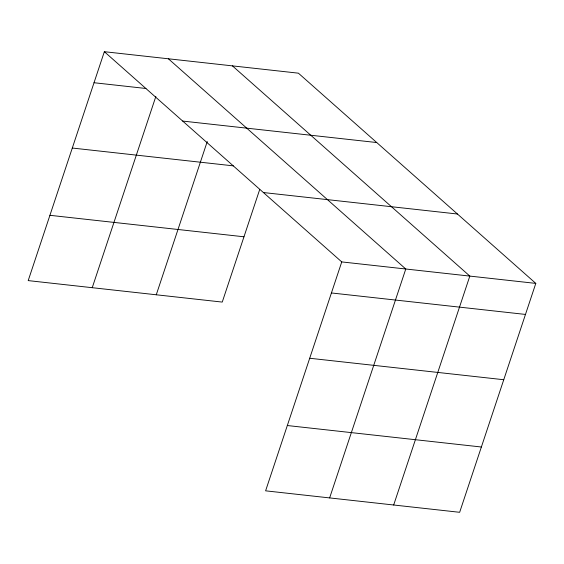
<?xml version="1.0" encoding="UTF-8"?>
<svg xmlns="http://www.w3.org/2000/svg" width="564" height="564" viewBox="0 0 564 564"><rect width="100%" height="100%" fill="white"/><g stroke="black" fill="none" stroke-linecap="round" stroke-linejoin="round"><path stroke-width="0.85" d="M104.347 51.698L341.749 261.915L265.602 490.828L459.653 512.302L535.8 283.396L298.398 73.172L104.347 51.698L28.2 280.604L222.251 302.085L259.722 189.448M92.235 287.696L155.861 96.437M156.27 294.782L207.249 141.543M329.637 497.913L405.784 269L168.382 58.783M393.672 505.006L469.826 276.092L232.424 65.868M94.026 82.732L145.942 88.485M182.694 121.07L376.745 142.544M72.305 148.036L233.362 165.858M263.409 192.543L457.46 214.017M49.921 215.307L243.972 236.788M341.749 261.915L535.8 283.396M331.421 292.956L525.472 314.43M309.699 358.253L503.751 379.727M287.323 425.531L481.374 447.005"/></g></svg>
